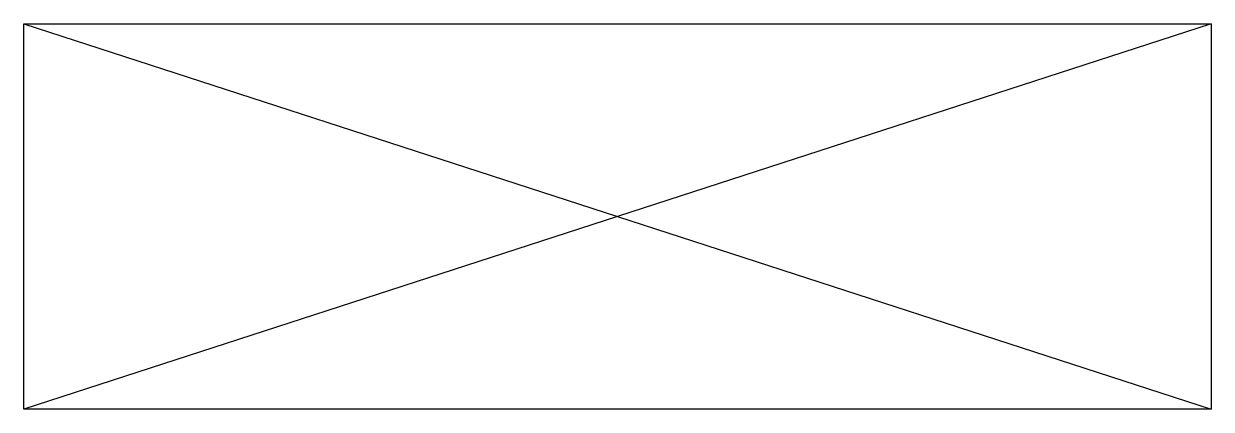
# Model space of a CAD drawing. Header units: metres. Extents: x -0.6 to 0.6, y -0.39 to 0.
import ezdxf

# ---------------------------------------------------------------- set-up
doc = ezdxf.new("R2010")
doc.units = ezdxf.units.M
doc.header["$MEASUREMENT"] = 0

msp = doc.modelspace()

# ---------------------------------------------------------------- linework, layer by layer
for p, q in [((-0.6, 0), (0.6, -0.39)), ((0.6, 0), (-0.6, -0.39))]:
    msp.add_line(p, q)
at = {"flags": 128}
msp.add_lwpolyline([(-0.6, 0), (0.6, 0), (0.6, -0.39), (-0.6, -0.39)], close=True, dxfattribs=at)

doc.saveas('drawing.dxf')
